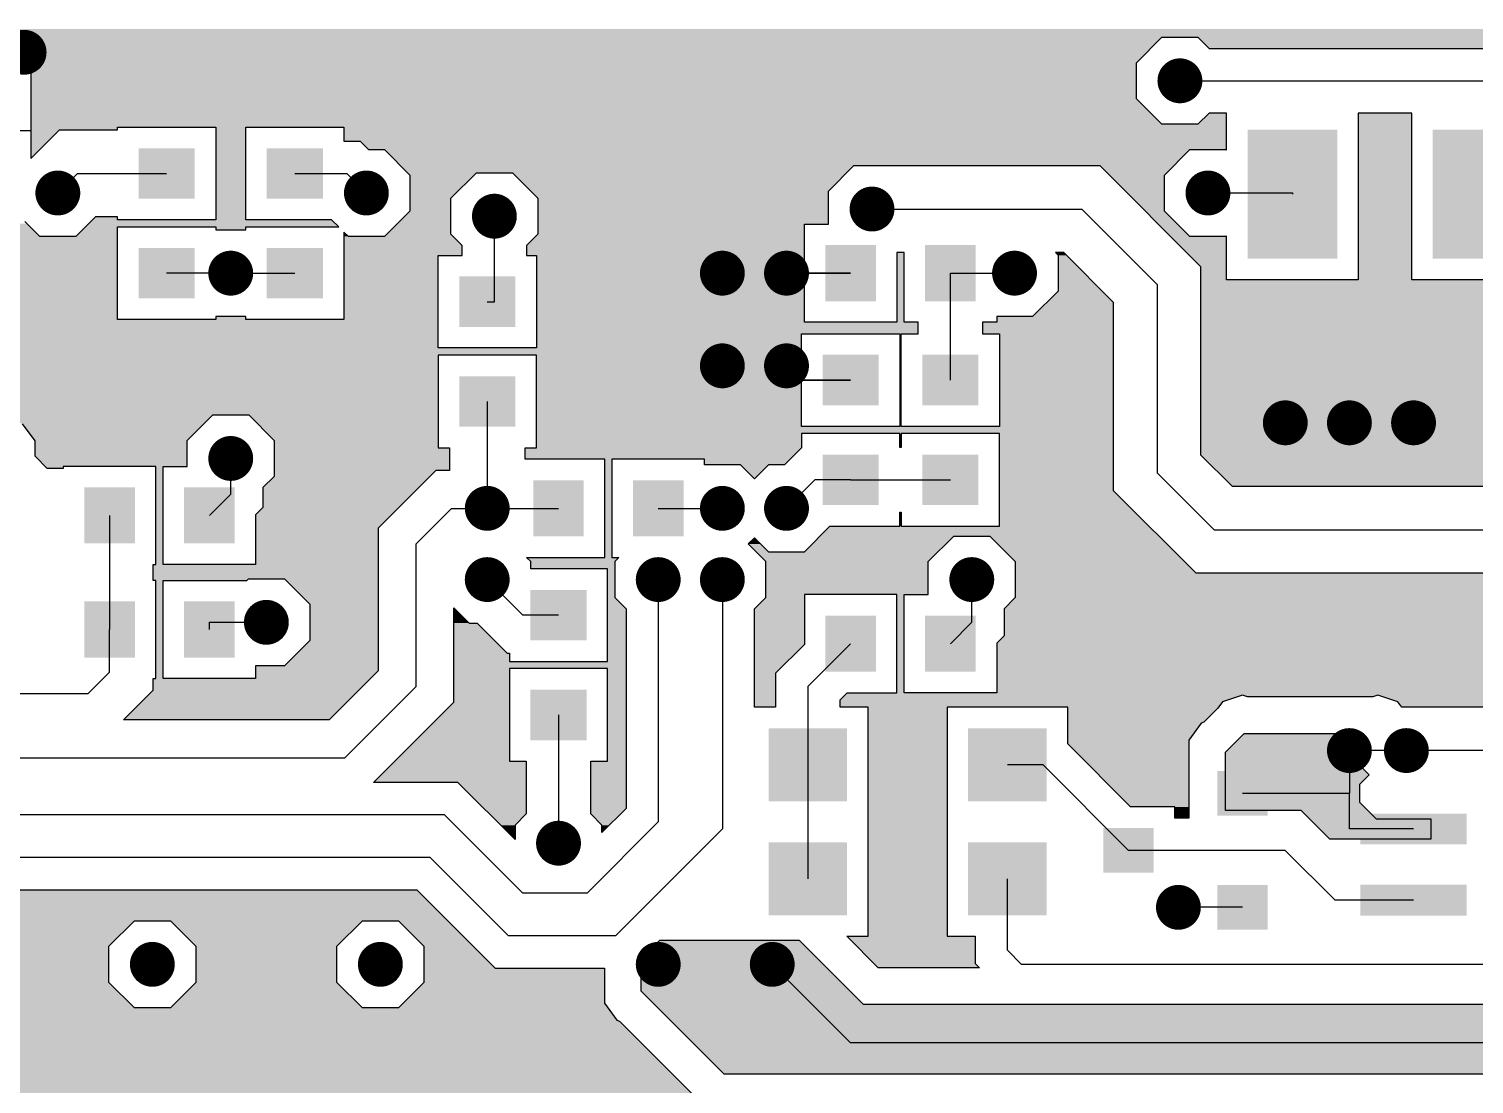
# Model space of a CAD drawing. Extents: x 295 to 953, y 10 to 290.
# Drawn here: x 740.16 to 782.67, y 212.66 to 243.69 of the extents above; entities that cross this region are included whole.
import ezdxf

# ---------------------------------------------------------------- set-up
doc = ezdxf.new("R2010")
doc.units = 0
doc.header["$LTSCALE"] = 5
doc.header["$MEASUREMENT"] = 0
doc.layers.get('0').update_dxf_attribs({"linetype": 'CONTINUOUS', "lineweight": 25})
doc.layers.add('L4-BOTTOM_GBR', color=6, linetype='CONTINUOUS')

msp = doc.modelspace()

# ---------------------------------------------------------------- linework, layer by layer
at = {"color": 7, "const_width": 0.66}
for points in [[(740.353, 243.001, -1), (739.693, 243.001, -1)], [(774.345, 242.162, -1), (773.685, 242.162, -1)], [(741.345, 238.863, -1), (740.685, 238.863, -1)], [(750.42, 238.863, -1), (749.76, 238.863, -1)], [(775.17, 238.863, -1), (774.51, 238.863, -1)], [(765.29, 238.391, -1), (764.63, 238.391, -1)], [(754.184, 238.181, -1), (753.524, 238.181, -1)], [(746.43, 236.505, -1), (745.77, 236.505, -1)], [(760.889, 236.505, -1), (760.229, 236.505, -1)], [(762.775, 236.505, -1), (762.115, 236.505, -1)], [(769.481, 236.505, -1), (768.821, 236.505, -1)], [(760.889, 233.78, -1), (760.229, 233.78, -1)], [(762.775, 233.78, -1), (762.115, 233.78, -1)], [(777.444, 232.104, -1), (776.784, 232.104, -1)], [(779.33, 232.104, -1), (778.67, 232.104, -1)], [(781.216, 232.104, -1), (780.556, 232.104, -1)], [(746.43, 231.056, -1), (745.77, 231.056, -1)], [(753.974, 229.589, -1), (753.314, 229.589, -1)], [(760.889, 229.589, -1), (760.229, 229.589, -1)], [(762.775, 229.589, -1), (762.115, 229.589, -1)], [(753.974, 227.494, -1), (753.314, 227.494, -1)], [(759.003, 227.494, -1), (758.343, 227.494, -1)], [(760.889, 227.494, -1), (760.229, 227.494, -1)], [(768.224, 227.494, -1), (767.564, 227.494, -1)], [(747.478, 226.237, -1), (746.818, 226.237, -1)], [(779.33, 222.465, -1), (778.67, 222.465, -1)], [(781.006, 222.465, -1), (780.346, 222.465, -1)], [(756.07, 219.741, -1), (755.41, 219.741, -1)], [(774.301, 217.855, -1), (773.641, 217.855, -1)], [(744.125, 216.178, -1), (743.465, 216.178, -1)], [(750.831, 216.178, -1), (750.171, 216.178, -1)], [(759.003, 216.178, -1), (758.343, 216.178, -1)], [(762.356, 216.178, -1), (761.696, 216.178, -1)]]:
    msp.add_lwpolyline(points, format="xyb", close=True, dxfattribs=at)
at = {"color": 7}
for points in [[(776.003, 240.727), (776.003, 236.932), (778.643, 240.727), (778.643, 236.932)], [(781.452, 240.727), (781.452, 236.932), (784.092, 240.727), (784.092, 236.932)], [(743.389, 240.181), (743.389, 238.696), (745.039, 240.181), (745.039, 238.696)], [(747.161, 240.181), (747.161, 238.696), (748.811, 240.181), (748.811, 238.696)], [(743.389, 237.247), (743.389, 235.762), (745.039, 237.247), (745.039, 235.762)], [(747.161, 237.247), (747.161, 235.762), (748.811, 237.247), (748.811, 235.762)], [(763.589, 237.33), (763.589, 235.68), (765.074, 237.33), (765.074, 235.68)], [(766.522, 237.33), (766.522, 235.68), (768.007, 237.33), (768.007, 235.68)], [(752.819, 236.409), (752.819, 234.924), (754.469, 236.409), (754.469, 234.924)], [(763.506, 234.104), (763.506, 232.619), (765.156, 234.104), (765.156, 232.619)], [(766.44, 234.104), (766.44, 232.619), (768.09, 234.104), (768.09, 232.619)], [(752.819, 233.475), (752.819, 231.99), (754.469, 233.475), (754.469, 231.99)], [(763.506, 231.17), (763.506, 229.685), (765.156, 231.17), (765.156, 229.685)], [(766.44, 231.17), (766.44, 229.685), (768.09, 231.17), (768.09, 229.685)], [(754.997, 230.415), (754.997, 228.764), (756.482, 230.415), (756.482, 228.764)], [(757.931, 230.415), (757.931, 228.764), (759.416, 230.415), (759.416, 228.764)], [(741.796, 230.205), (741.796, 228.555), (743.281, 230.205), (743.281, 228.555)], [(744.729, 230.205), (744.729, 228.555), (746.214, 230.205), (746.214, 228.555)], [(754.915, 227.189), (754.915, 225.704), (756.565, 227.189), (756.565, 225.704)], [(741.796, 226.852), (741.796, 225.202), (743.281, 226.852), (743.281, 225.202)], [(744.729, 226.852), (744.729, 225.202), (746.214, 226.852), (746.214, 225.202)], [(763.589, 226.433), (763.589, 224.783), (765.074, 226.433), (765.074, 224.783)], [(766.522, 226.433), (766.522, 224.783), (768.007, 226.433), (768.007, 224.783)], [(754.915, 224.255), (754.915, 222.77), (756.565, 224.255), (756.565, 222.77)], [(761.919, 223.118), (761.919, 220.973), (764.229, 223.118), (764.229, 220.973)], [(767.786, 223.118), (767.786, 220.973), (770.096, 223.118), (770.096, 220.973)], [(775.114, 221.867), (775.114, 220.548), (776.599, 221.867), (776.599, 220.548)], [(779.318, 220.613), (779.318, 219.706), (782.453, 220.613), (782.453, 219.706)], [(771.761, 220.191), (771.761, 218.871), (773.246, 220.191), (773.246, 218.871)], [(761.919, 219.765), (761.919, 217.62), (764.229, 219.765), (764.229, 217.62)], [(767.786, 219.765), (767.786, 217.62), (770.096, 219.765), (770.096, 217.62)], [(775.114, 218.515), (775.114, 217.195), (776.599, 218.515), (776.599, 217.195)], [(779.318, 218.518), (779.318, 217.611), (782.453, 218.518), (782.453, 217.611)]]:
    msp.add_solid(points, dxfattribs=at)
at = {"layer": 'L4-BOTTOM_GBR', "color": 7}
for p, q in [((733.539, 243.383), (740.221, 243.383)), ((740.221, 243.383), (740.221, 239.877)), ((772.736, 242.692), (773.485, 243.441)), ((773.485, 243.441), (774.545, 243.441)), ((774.545, 243.441), (774.875, 243.111)), ((772.736, 241.633), (772.736, 242.692)), ((774.875, 243.111), (799.09, 243.111)), ((774.015, 242.162), (798.697, 242.162)), ((773.485, 240.884), (772.736, 241.633)), ((774.875, 241.214), (774.545, 240.884)), ((775.385, 241.214), (774.875, 241.214)), ((775.385, 240.126), (775.385, 241.214)), ((779.262, 241.214), (779.262, 236.313)), ((780.833, 241.214), (779.262, 241.214)), ((780.833, 236.313), (780.833, 241.214)), ((736.88, 240.702), (740.221, 240.702)), ((740.221, 239.877), (741.061, 240.717)), ((741.061, 240.717), (742.771, 240.717)), ((742.771, 240.8), (745.658, 240.8)), ((742.771, 240.717), (742.771, 240.8)), ((745.658, 240.8), (745.658, 238.077)), ((746.543, 240.8), (749.43, 240.8)), ((746.543, 238.077), (746.543, 240.8)), ((749.43, 240.8), (749.43, 240.387)), ((774.545, 240.884), (773.485, 240.884)), ((749.43, 240.387), (749.907, 240.387)), ((749.907, 240.387), (750.153, 240.141)), ((750.153, 240.141), (750.62, 240.141)), ((750.62, 240.141), (751.369, 239.392)), ((773.561, 239.392), (774.31, 240.141)), ((774.31, 240.141), (775.37, 240.141)), ((775.37, 240.141), (775.385, 240.126)), ((741.015, 238.863), (741.591, 239.438)), ((741.591, 239.438), (744.214, 239.438)), ((747.986, 239.438), (749.514, 239.438)), ((750.09, 238.863), (749.514, 239.438)), ((751.369, 239.392), (751.369, 238.333)), ((752.575, 238.711), (753.324, 239.46)), ((753.324, 239.46), (754.383, 239.46)), ((754.383, 239.46), (755.132, 238.711)), ((763.681, 238.92), (764.43, 239.669)), ((764.43, 239.669), (771.657, 239.669)), ((771.657, 239.669), (774.621, 236.706)), ((773.561, 238.333), (773.561, 239.392)), ((763.681, 237.948), (763.681, 238.92)), ((752.575, 237.651), (752.575, 238.711)), ((755.132, 238.711), (755.132, 237.651)), ((774.84, 238.863), (777.323, 238.863)), ((777.323, 238.863), (777.323, 238.829)), ((740.485, 237.584), (740.048, 238.021)), ((742.121, 238.16), (741.545, 237.584)), ((742.771, 238.16), (742.121, 238.16)), ((742.771, 238.077), (742.771, 238.16)), ((745.658, 238.077), (742.771, 238.077)), ((749.067, 238.077), (746.543, 238.077)), ((749.278, 237.866), (749.067, 238.077)), ((751.369, 238.333), (750.62, 237.584)), ((753.854, 235.666), (753.854, 238.181)), ((764.96, 238.391), (771.128, 238.391)), ((773.342, 236.176), (771.128, 238.391)), ((774.31, 237.584), (773.561, 238.333)), ((742.771, 237.866), (745.658, 237.866)), ((742.771, 235.143), (742.771, 237.866)), ((745.658, 237.866), (745.658, 237.783)), ((745.658, 237.783), (746.543, 237.783)), ((746.543, 237.866), (749.278, 237.866)), ((746.543, 237.783), (746.543, 237.866)), ((749.43, 237.714), (749.43, 235.143)), ((749.56, 237.584), (749.43, 237.714)), ((752.905, 237.321), (752.575, 237.651)), ((755.132, 237.651), (754.802, 237.321)), ((762.97, 237.948), (763.681, 237.948)), ((762.97, 235.061), (762.97, 237.948)), ((775.385, 237.599), (775.37, 237.584)), ((775.385, 236.313), (775.385, 237.599)), ((741.545, 237.584), (740.485, 237.584)), ((750.62, 237.584), (749.56, 237.584)), ((752.905, 237.028), (752.905, 237.321)), ((754.802, 237.321), (754.802, 237.028)), ((775.37, 237.584), (774.31, 237.584)), ((752.2, 237.028), (752.905, 237.028)), ((752.2, 234.305), (752.2, 237.028)), ((754.802, 237.028), (755.088, 237.028)), ((755.088, 237.028), (755.088, 234.305)), ((765.692, 237.112), (765.692, 235.061)), ((765.904, 237.112), (765.692, 237.112)), ((765.904, 235.061), (765.904, 237.112)), ((770.352, 237.112), (770.43, 237.034)), ((770.598, 237.112), (770.352, 237.112)), ((770.43, 237.034), (770.43, 235.975)), ((772.063, 235.647), (770.598, 237.112)), ((746.1, 236.505), (744.214, 236.505)), ((746.1, 236.505), (747.986, 236.505)), ((762.445, 236.505), (764.331, 236.505)), ((764.331, 236.505), (762.97, 236.505)), ((767.265, 236.505), (769.151, 236.505)), ((767.265, 233.361), (767.265, 236.505)), ((774.621, 236.706), (774.621, 231.167)), ((779.262, 236.313), (775.385, 236.313)), ((784.71, 236.313), (780.833, 236.313)), ((770.43, 235.975), (769.68, 235.226)), ((773.342, 236.176), (773.342, 230.637)), ((753.644, 235.666), (753.854, 235.666)), ((772.063, 230.108), (772.063, 235.647)), ((745.658, 235.143), (742.771, 235.143)), ((745.658, 235.226), (745.658, 235.143)), ((746.543, 235.226), (745.658, 235.226)), ((746.543, 235.143), (746.543, 235.226)), ((749.43, 235.143), (746.543, 235.143)), ((765.692, 235.061), (762.97, 235.061)), ((766.316, 235.061), (765.904, 235.061)), ((766.316, 234.723), (766.316, 235.061)), ((768.214, 235.061), (768.214, 234.723)), ((768.626, 235.061), (768.214, 235.061)), ((768.626, 235.226), (768.626, 235.061)), ((769.68, 235.226), (768.626, 235.226)), ((762.887, 234.723), (765.775, 234.723)), ((762.887, 232), (762.887, 234.723)), ((765.775, 234.723), (765.775, 232)), ((765.821, 234.723), (766.316, 234.723)), ((765.821, 232), (765.821, 234.723)), ((768.214, 234.723), (768.709, 234.723)), ((768.709, 234.723), (768.709, 232)), ((755.088, 234.305), (752.2, 234.305)), ((752.2, 234.094), (752.2, 231.371)), ((755.088, 234.094), (752.2, 234.094)), ((755.088, 231.371), (755.088, 234.094)), ((762.445, 233.78), (762.864, 233.361)), ((762.864, 233.361), (764.331, 233.361)), ((764.331, 233.361), (762.887, 233.361)), ((753.644, 232.733), (753.644, 229.589)), ((740.344, 231.574), (739.981, 232.073)), ((744.822, 231.586), (745.571, 232.335)), ((745.571, 232.335), (746.63, 232.335)), ((746.63, 232.335), (747.379, 231.586)), ((765.775, 232), (762.887, 232)), ((762.887, 231.789), (762.887, 231.373)), ((765.775, 231.789), (762.887, 231.789)), ((765.775, 231.376), (765.775, 231.789)), ((768.709, 232), (765.821, 232)), ((765.821, 231.789), (765.821, 231.376)), ((768.709, 231.789), (765.821, 231.789)), ((768.709, 229.066), (768.709, 231.789)), ((740.344, 231.121), (740.344, 231.574)), ((744.822, 230.824), (744.822, 231.586)), ((747.379, 231.586), (747.379, 230.527)), ((752.2, 231.371), (752.53, 231.371)), ((752.53, 231.371), (752.53, 230.703)), ((754.758, 231.371), (755.088, 231.371)), ((754.758, 231.033), (754.758, 231.371)), ((762.887, 231.373), (762.383, 230.868)), ((765.821, 231.376), (765.775, 231.376)), ((740.703, 230.761), (740.344, 231.121)), ((741.177, 230.824), (741.177, 230.761)), ((743.899, 230.824), (741.177, 230.824)), ((743.899, 227.936), (743.899, 230.824)), ((744.11, 230.824), (744.822, 230.824)), ((744.11, 227.936), (744.11, 230.824)), ((746.1, 230.009), (746.1, 231.056)), ((757.101, 231.033), (754.758, 231.033)), ((757.101, 228.146), (757.101, 231.033)), ((757.312, 231.033), (757.312, 228.146)), ((760.035, 231.033), (757.312, 231.033)), ((760.035, 230.868), (760.035, 231.033)), ((761.089, 230.868), (760.035, 230.868)), ((761.501, 230.456), (761.089, 230.868)), ((761.916, 230.868), (761.501, 230.456)), ((762.383, 230.868), (761.916, 230.868)), ((774.621, 231.167), (775.548, 230.24)), ((741.177, 230.761), (740.703, 230.761)), ((747.379, 230.527), (747.049, 230.197)), ((752.134, 230.703), (750.435, 229.004)), ((752.53, 230.703), (752.134, 230.703)), ((762.445, 229.589), (763.283, 230.428)), ((764.331, 230.428), (763.283, 230.428)), ((764.331, 230.428), (767.265, 230.428)), ((775.018, 228.961), (773.342, 230.637)), ((745.472, 229.38), (746.1, 230.009)), ((747.049, 230.197), (747.049, 229.616)), ((774.489, 227.682), (772.063, 230.108)), ((775.548, 230.24), (800.694, 230.24)), ((747.049, 229.616), (746.833, 229.4)), ((752.596, 229.589), (751.549, 228.542)), ((752.596, 229.589), (753.644, 229.589)), ((753.644, 229.589), (755.74, 229.589)), ((758.673, 229.589), (760.559, 229.589)), ((742.538, 229.38), (742.538, 226.027)), ((746.833, 229.4), (746.833, 227.936)), ((765.775, 229.479), (765.821, 229.479)), ((765.775, 229.066), (765.775, 229.479)), ((765.821, 229.479), (765.821, 229.066)), ((750.435, 229.004), (750.435, 224.813)), ((761.32, 228.542), (761.501, 228.723)), ((761.501, 228.723), (761.916, 228.311)), ((762.975, 228.311), (763.724, 229.06)), ((763.724, 229.066), (765.775, 229.066)), ((763.724, 229.06), (763.724, 229.066)), ((765.821, 229.066), (768.709, 229.066)), ((766.615, 228.024), (767.364, 228.773)), ((767.364, 228.773), (768.423, 228.773)), ((768.423, 228.773), (769.172, 228.024)), ((775.018, 228.961), (800.164, 228.961)), ((751.549, 224.351), (751.549, 228.542)), ((761.838, 228.024), (761.32, 228.542)), ((761.916, 228.311), (762.975, 228.311)), ((743.817, 227.936), (743.899, 227.936)), ((743.817, 227.471), (743.817, 227.936)), ((746.833, 227.936), (744.11, 227.936)), ((754.801, 228.146), (757.101, 228.146)), ((754.923, 228.024), (754.801, 228.146)), ((754.923, 227.808), (754.923, 228.024)), ((757.312, 228.146), (757.517, 228.146)), ((757.517, 228.146), (757.395, 228.024)), ((757.395, 228.024), (757.395, 226.964)), ((761.838, 226.964), (761.838, 228.024)), ((766.615, 227.052), (766.615, 228.024)), ((769.172, 228.024), (769.172, 226.964)), ((743.899, 227.471), (743.817, 227.471)), ((743.899, 224.583), (743.899, 227.471)), ((744.11, 227.471), (746.574, 227.471)), ((744.11, 224.583), (744.11, 227.471)), ((746.574, 227.471), (746.618, 227.515)), ((746.618, 227.515), (747.678, 227.515)), ((747.678, 227.515), (748.427, 226.766)), ((753.644, 227.494), (754.692, 226.446)), ((757.183, 227.808), (754.923, 227.808)), ((757.183, 225.085), (757.183, 227.808)), ((758.673, 227.494), (758.673, 220.369)), ((760.559, 227.494), (760.559, 220.16)), ((767.894, 226.237), (767.894, 227.494)), ((800.694, 227.682), (774.489, 227.682)), ((757.395, 226.964), (757.725, 226.634)), ((761.508, 226.634), (761.838, 226.964)), ((762.97, 227.052), (762.97, 225.588)), ((765.692, 227.052), (762.97, 227.052)), ((765.692, 224.164), (765.692, 227.052)), ((765.904, 227.052), (766.615, 227.052)), ((765.904, 224.164), (765.904, 227.052)), ((769.172, 226.964), (768.842, 226.634)), ((748.427, 226.766), (748.427, 225.707)), ((752.662, 226.667), (753.114, 226.215)), ((752.662, 223.889), (752.662, 226.667)), ((757.725, 226.634), (757.725, 220.762)), ((761.508, 223.737), (761.508, 226.634)), ((768.842, 226.634), (768.842, 225.844)), ((745.472, 226.237), (747.148, 226.237)), ((745.472, 226.027), (745.472, 226.237)), ((753.114, 226.215), (753.347, 226.215)), ((753.347, 226.215), (754.23, 225.333)), ((755.74, 226.446), (754.692, 226.446)), ((767.265, 225.608), (767.894, 226.237)), ((742.538, 224.77), (742.538, 226.027)), ((748.427, 225.707), (747.678, 224.958)), ((768.842, 225.844), (768.626, 225.628)), ((754.23, 225.333), (754.296, 225.333)), ((754.296, 225.333), (754.296, 225.085)), ((762.97, 225.588), (762.125, 224.743)), ((764.331, 225.608), (763.074, 224.351)), ((768.626, 225.628), (768.626, 224.164)), ((746.833, 224.958), (746.833, 224.583)), ((747.678, 224.958), (746.833, 224.958)), ((754.296, 225.085), (757.183, 225.085)), ((754.296, 224.874), (754.296, 222.151)), ((757.183, 224.874), (754.296, 224.874)), ((757.183, 222.151), (757.183, 224.874)), ((742.538, 224.77), (741.909, 224.141)), ((743.817, 224.583), (743.899, 224.583)), ((743.817, 224.24), (743.817, 224.583)), ((746.833, 224.583), (744.11, 224.583)), ((750.435, 224.813), (748.991, 223.369)), ((762.125, 224.743), (762.125, 223.737)), ((732.843, 224.141), (741.909, 224.141)), ((742.946, 223.369), (743.817, 224.24)), ((751.549, 224.351), (749.453, 222.255)), ((763.074, 224.351), (763.074, 222.046)), ((764.023, 223.958), (764.229, 224.164)), ((764.229, 224.164), (765.692, 224.164)), ((768.626, 224.164), (765.904, 224.164)), ((775.856, 224.092), (775.271, 223.9)), ((776.007, 224.042), (775.856, 224.092)), ((779.688, 224.042), (776.007, 224.042)), ((779.838, 224.092), (779.688, 224.042)), ((780.424, 223.9), (779.838, 224.092)), ((750.301, 221.528), (752.662, 223.889)), ((762.125, 223.737), (761.508, 223.737)), ((764.023, 223.737), (764.023, 223.958)), ((764.848, 223.737), (764.023, 223.737)), ((764.848, 217.002), (764.848, 223.737)), ((767.168, 223.737), (767.168, 217.002)), ((770.715, 223.737), (767.168, 223.737)), ((770.715, 222.661), (770.715, 223.737)), ((775.132, 223.712), (774.718, 223.296)), ((775.271, 223.9), (775.132, 223.712)), ((780.538, 223.744), (780.424, 223.9)), ((788.121, 223.744), (780.538, 223.744)), ((748.991, 223.369), (742.946, 223.369)), ((755.74, 223.513), (755.74, 219.741)), ((774.642, 223.272), (774.279, 222.773)), ((774.718, 223.296), (774.642, 223.272)), ((774.279, 222.773), (774.279, 220.48)), ((775.352, 222.414), (775.908, 222.97)), ((775.908, 222.97), (779.397, 222.97)), ((779.397, 222.97), (779.397, 221.935)), ((772.566, 220.81), (770.715, 222.661)), ((775.352, 220.703), (775.352, 222.414)), ((787.591, 222.465), (779, 222.465)), ((779, 222.465), (779, 221.208)), ((725.774, 222.255), (749.453, 222.255)), ((754.296, 222.151), (754.791, 222.151)), ((754.791, 222.151), (754.791, 220.6)), ((756.688, 222.151), (757.183, 222.151)), ((756.688, 220.6), (756.688, 222.151)), ((763.074, 222.046), (763.074, 218.693)), ((769.989, 222.046), (768.941, 222.046)), ((772.504, 219.531), (769.989, 222.046)), ((779.397, 221.935), (779.579, 221.754)), ((752.78, 221.528), (750.301, 221.528)), ((754.461, 219.846), (752.78, 221.528)), ((779.579, 221.754), (779.295, 221.468)), ((779.295, 221.468), (779.295, 220.947)), ((775.856, 221.208), (779, 221.208)), ((779, 220.16), (779, 221.208)), ((754.791, 220.6), (754.461, 220.27)), ((757.018, 220.27), (756.688, 220.6)), ((757.725, 220.762), (757.018, 220.056)), ((773.865, 220.81), (772.566, 220.81)), ((773.865, 220.48), (773.865, 220.81)), ((777.584, 220.703), (775.352, 220.703)), ((778.422, 219.864), (777.584, 220.703)), ((779.295, 220.947), (779.787, 220.455)), ((752.387, 220.579), (725.355, 220.579)), ((752.387, 220.579), (754.692, 218.274)), ((754.461, 220.27), (754.461, 219.846)), ((756.578, 218.274), (758.673, 220.369)), ((757.018, 220.056), (757.018, 220.27)), ((774.279, 220.48), (773.865, 220.48)), ((779.787, 220.455), (781.391, 220.455)), ((781.391, 220.455), (781.391, 219.864)), ((757.416, 217.017), (760.559, 220.16)), ((781.391, 219.864), (778.422, 219.864)), ((780.886, 220.16), (779, 220.16)), ((751.968, 219.322), (724.517, 219.322)), ((751.968, 219.322), (754.273, 217.017)), ((777.114, 219.531), (772.504, 219.531)), ((777.114, 219.531), (778.581, 218.064)), ((768.941, 216.597), (768.941, 218.693)), ((724.124, 218.373), (751.575, 218.373)), ((751.575, 218.373), (753.88, 216.068)), ((756.578, 218.274), (754.692, 218.274)), ((780.886, 218.064), (778.581, 218.064)), ((775.856, 217.855), (773.971, 217.855)), ((742.517, 216.708), (743.266, 217.457)), ((743.266, 217.457), (744.325, 217.457)), ((744.325, 217.457), (745.074, 216.708)), ((749.222, 216.708), (749.971, 217.457)), ((749.971, 217.457), (751.031, 217.457)), ((751.031, 217.457), (751.78, 216.708)), ((757.416, 217.017), (754.273, 217.017)), ((758.168, 216.337), (758.724, 216.893)), ((758.724, 216.893), (762.813, 216.893)), ((762.813, 216.893), (764.699, 215.007)), ((764.221, 217.002), (764.848, 217.002)), ((765.143, 216.079), (764.221, 217.002)), ((767.168, 217.002), (767.993, 217.002)), ((767.993, 217.002), (767.993, 216.205)), ((742.517, 215.649), (742.517, 216.708)), ((745.074, 216.708), (745.074, 215.649)), ((749.222, 215.649), (749.222, 216.708)), ((751.78, 216.708), (751.78, 215.649)), ((768.941, 216.597), (769.36, 216.178)), ((753.88, 216.068), (757.096, 216.068)), ((757.096, 216.068), (757.096, 215.032)), ((758.168, 215.391), (758.168, 216.337)), ((762.026, 216.178), (764.331, 213.873)), ((768.118, 216.079), (765.143, 216.079)), ((767.993, 216.205), (768.118, 216.079)), ((785.705, 216.178), (769.36, 216.178)), ((743.266, 214.9), (742.517, 215.649)), ((745.074, 215.649), (744.325, 214.9)), ((749.971, 214.9), (749.222, 215.649)), ((751.78, 215.649), (751.031, 214.9)), ((760.61, 212.949), (758.168, 215.391)), ((744.325, 214.9), (743.266, 214.9)), ((751.031, 214.9), (749.971, 214.9)), ((757.096, 215.032), (757.459, 214.533)), ((764.699, 215.007), (785.068, 215.007)), ((757.459, 214.533), (757.535, 214.508)), ((757.535, 214.508), (759.835, 212.207)), ((788.639, 213.873), (764.331, 213.873)), ((789.845, 212.949), (760.61, 212.949))]:
    msp.add_line(p, q, dxfattribs=at)
for points in [[(853.916, 243.441), (853.916, 243.689), (520.131, 243.441), (520.379, 243.689)], [(773.428, 243.383), (773.485, 243.441), (520.073, 243.383), (520.131, 243.441)], [(773.428, 243.383), (773.428, 243.383), (740.221, 243.383), (733.539, 243.383)], [(772.736, 242.692), (773.428, 243.383), (740.221, 242.692), (740.221, 243.383)], [(853.916, 243.441), (853.916, 243.441), (774.545, 243.441), (773.485, 243.441)], [(853.916, 243.111), (853.916, 243.441), (774.875, 243.111), (774.545, 243.441)], [(772.736, 241.633), (772.736, 242.692), (740.221, 241.633), (740.221, 242.692)], [(853.916, 243.111), (853.916, 243.111), (799.09, 243.111), (774.875, 243.111)], [(773.485, 240.884), (772.736, 241.633), (740.221, 240.884), (740.221, 241.633)], [(775.385, 240.884), (775.385, 241.214), (774.545, 240.884), (774.875, 241.214)], [(775.385, 241.214), (775.385, 241.214), (774.875, 241.214), (775.385, 241.214)], [(780.833, 236.313), (780.833, 241.214), (779.262, 236.313), (779.262, 241.214)], [(780.833, 241.214), (780.833, 241.214), (779.262, 241.214), (780.833, 241.214)], [(775.385, 240.8), (775.385, 240.884), (740.221, 240.8), (740.221, 240.884)], [(742.771, 240.717), (742.771, 240.8), (740.221, 240.717), (740.221, 240.8)], [(740.221, 239.877), (741.061, 240.717), (740.221, 239.877), (740.221, 240.717)], [(746.543, 240.8), (746.543, 240.8), (745.658, 240.8), (742.771, 240.8)], [(746.543, 238.077), (746.543, 240.8), (745.658, 238.077), (745.658, 240.8)], [(775.385, 240.8), (775.385, 240.8), (749.43, 240.8), (746.543, 240.8)], [(775.385, 240.387), (775.385, 240.8), (749.43, 240.387), (749.43, 240.8)], [(775.385, 240.387), (775.385, 240.387), (749.907, 240.387), (749.43, 240.387)], [(775.385, 240.141), (775.385, 240.387), (750.153, 240.141), (749.907, 240.387)], [(774.31, 240.141), (774.31, 240.141), (750.62, 240.141), (750.153, 240.141)], [(773.838, 239.669), (774.31, 240.141), (751.092, 239.669), (750.62, 240.141)], [(775.385, 240.141), (775.385, 240.141), (775.37, 240.141), (774.31, 240.141)], [(775.385, 240.126), (775.385, 240.141), (775.385, 240.126), (775.37, 240.141)], [(764.221, 239.46), (764.43, 239.669), (751.301, 239.46), (751.092, 239.669)], [(753.256, 239.392), (753.324, 239.46), (751.369, 239.392), (751.301, 239.46)], [(752.575, 238.711), (753.256, 239.392), (751.369, 238.711), (751.369, 239.392)], [(764.221, 239.46), (764.221, 239.46), (754.383, 239.46), (753.324, 239.46)], [(763.681, 238.92), (764.221, 239.46), (754.923, 238.92), (754.383, 239.46)], [(773.838, 239.669), (773.838, 239.669), (771.657, 239.669), (764.43, 239.669)], [(773.561, 239.392), (773.838, 239.669), (771.934, 239.392), (771.657, 239.669)], [(773.561, 238.333), (773.561, 239.392), (772.994, 238.333), (771.934, 239.392)], [(763.681, 238.711), (763.681, 238.92), (755.132, 238.711), (754.923, 238.92)], [(752.575, 238.333), (752.575, 238.711), (751.369, 238.333), (751.369, 238.711)], [(763.681, 237.948), (763.681, 238.711), (755.132, 237.948), (755.132, 238.711)], [(749.278, 237.866), (749.067, 238.077), (741.827, 237.866), (742.038, 238.077)], [(742.771, 238.077), (742.771, 238.16), (742.038, 238.077), (742.121, 238.16)], [(742.771, 238.16), (742.771, 238.16), (742.121, 238.16), (742.771, 238.16)], [(752.575, 237.651), (752.575, 238.333), (750.687, 237.651), (751.369, 238.333)], [(774.31, 237.584), (773.561, 238.333), (773.743, 237.584), (772.994, 238.333)], [(740.485, 237.584), (740.108, 237.962), (696.699, 237.584), (696.322, 237.962)], [(742.771, 237.584), (742.771, 237.866), (741.545, 237.584), (741.827, 237.866)], [(746.543, 237.866), (746.543, 237.866), (745.658, 237.866), (742.771, 237.866)], [(746.543, 237.783), (746.543, 237.866), (745.658, 237.783), (745.658, 237.866)], [(749.56, 237.584), (749.43, 237.714), (749.43, 237.584), (749.43, 237.714)], [(752.643, 237.584), (752.575, 237.651), (750.62, 237.584), (750.687, 237.651)], [(762.97, 237.321), (762.97, 237.651), (754.802, 237.321), (755.132, 237.651)], [(762.97, 237.651), (762.97, 237.948), (755.132, 237.651), (755.132, 237.948)], [(775.384, 237.584), (775.384, 237.599), (775.37, 237.584), (775.384, 237.599)], [(742.771, 235.826), (742.771, 237.584), (698.457, 235.826), (696.699, 237.584)], [(752.905, 237.321), (752.643, 237.584), (749.43, 237.321), (749.43, 237.584)], [(752.905, 237.028), (752.905, 237.321), (749.43, 237.028), (749.43, 237.321)], [(762.97, 237.028), (762.97, 237.321), (754.802, 237.028), (754.802, 237.321)], [(775.385, 236.706), (775.384, 237.584), (774.621, 236.706), (773.743, 237.584)], [(752.2, 235.143), (752.2, 237.028), (749.43, 235.143), (749.43, 237.028)], [(762.97, 237.028), (762.97, 237.028), (755.088, 237.028), (754.802, 237.028)], [(762.97, 235.061), (762.97, 237.028), (755.088, 235.061), (755.088, 237.028)], [(765.904, 235.061), (765.904, 237.112), (765.692, 235.061), (765.692, 237.112)], [(765.904, 237.112), (765.904, 237.112), (765.692, 237.112), (765.904, 237.112)], [(770.675, 237.034), (770.598, 237.112), (770.43, 237.034), (770.352, 237.112)], [(770.598, 237.112), (770.598, 237.112), (770.352, 237.112), (770.598, 237.112)], [(771.735, 235.975), (770.675, 237.034), (770.43, 235.975), (770.43, 237.034)], [(775.385, 236.313), (775.385, 236.706), (774.621, 236.313), (774.621, 236.706)], [(788.459, 235.388), (789.385, 236.313), (774.621, 235.388), (774.621, 236.313)], [(772.063, 235.647), (771.735, 235.975), (770.101, 235.647), (770.43, 235.975)], [(742.771, 235.635), (742.771, 235.826), (722.588, 235.635), (722.002, 235.826)], [(742.771, 235.447), (742.771, 235.635), (722.725, 235.447), (722.588, 235.635)], [(772.063, 235.226), (772.063, 235.647), (769.68, 235.226), (770.101, 235.647)], [(742.771, 235.143), (742.771, 235.447), (723.028, 235.143), (722.725, 235.447)], [(752.2, 235.031), (752.2, 235.143), (723.141, 235.031), (723.028, 235.143)], [(752.2, 235.143), (752.2, 235.143), (745.571, 235.143), (745.658, 235.143)], [(746.543, 235.143), (746.543, 235.226), (745.658, 235.143), (745.658, 235.226)], [(746.543, 235.226), (746.543, 235.226), (745.658, 235.226), (746.543, 235.226)], [(766.316, 234.723), (766.316, 235.061), (755.088, 234.723), (755.088, 235.061)], [(772.063, 234.723), (772.063, 235.061), (768.214, 234.723), (768.214, 235.061)], [(772.063, 235.061), (772.063, 235.061), (768.214, 235.061), (768.626, 235.061)], [(772.063, 235.061), (772.063, 235.226), (768.626, 235.061), (768.626, 235.226)], [(772.063, 235.226), (772.063, 235.226), (768.626, 235.226), (769.68, 235.226)], [(788.459, 233.85), (788.459, 235.388), (774.621, 233.85), (774.621, 235.388)], [(752.2, 235.006), (752.2, 235.031), (723.217, 235.006), (723.141, 235.031)], [(752.2, 234.508), (752.2, 235.006), (723.58, 234.508), (723.217, 235.006)], [(762.887, 234.305), (762.887, 234.723), (755.088, 234.305), (755.088, 234.723)], [(765.821, 234.723), (765.821, 234.723), (765.775, 234.723), (762.887, 234.723)], [(765.821, 232), (765.821, 234.723), (765.775, 232), (765.775, 234.723)], [(772.063, 234.723), (772.063, 234.723), (768.709, 234.723), (768.214, 234.723)], [(772.063, 232), (772.063, 234.723), (768.709, 232), (768.709, 234.723)], [(752.2, 234.305), (752.2, 234.508), (723.58, 234.305), (723.58, 234.508)], [(762.887, 234.094), (762.887, 234.305), (723.58, 234.094), (723.58, 234.305)], [(752.2, 233.802), (752.2, 234.094), (723.58, 233.802), (723.58, 234.094)], [(752.2, 233.802), (752.2, 233.802), (730.285, 233.802), (729.226, 233.802)], [(752.2, 233.053), (752.2, 233.802), (731.034, 233.053), (730.285, 233.802)], [(762.887, 234.094), (762.887, 234.094), (755.088, 234.094), (752.2, 234.094)], [(762.887, 232), (762.887, 234.094), (755.088, 232), (755.088, 234.094)], [(789.546, 232.762), (788.459, 233.85), (774.621, 232.762), (774.621, 233.85)], [(752.2, 232.335), (752.2, 233.053), (731.034, 232.335), (731.034, 233.053)], [(803.826, 231.167), (803.826, 232.762), (774.621, 231.167), (774.621, 232.762)], [(745.5, 232.264), (745.571, 232.335), (731.034, 232.264), (731.034, 232.335)], [(745.308, 232.073), (745.5, 232.264), (739.981, 232.073), (739.395, 232.264)], [(744.822, 231.586), (745.308, 232.073), (740.335, 231.586), (739.981, 232.073)], [(752.2, 232.335), (752.2, 232.335), (746.63, 232.335), (745.571, 232.335)], [(752.2, 231.586), (752.2, 232.335), (747.379, 231.586), (746.63, 232.335)], [(772.063, 231.789), (772.063, 232), (755.088, 231.789), (755.088, 232)], [(762.887, 231.373), (762.887, 231.789), (755.088, 231.373), (755.088, 231.789)], [(765.821, 231.789), (765.821, 231.789), (765.775, 231.789), (762.887, 231.789)], [(765.821, 231.376), (765.821, 231.789), (765.775, 231.376), (765.775, 231.789)], [(772.063, 231.789), (772.063, 231.789), (768.709, 231.789), (765.821, 231.789)], [(772.063, 230.108), (772.063, 231.789), (768.709, 230.108), (768.709, 231.789)], [(744.822, 231.574), (744.822, 231.586), (740.344, 231.574), (740.335, 231.586)], [(744.822, 231.121), (744.822, 231.574), (740.344, 231.121), (740.344, 231.574)], [(752.2, 231.372), (752.2, 231.586), (747.379, 231.372), (747.379, 231.586)], [(752.53, 231.371), (752.2, 231.372), (747.379, 231.371), (747.379, 231.372)], [(752.53, 230.703), (752.53, 231.371), (747.379, 230.703), (747.379, 231.371)], [(762.548, 231.033), (762.886, 231.371), (754.758, 231.033), (754.758, 231.371)], [(762.886, 231.371), (762.886, 231.371), (754.758, 231.371), (755.088, 231.371)], [(762.886, 231.371), (762.887, 231.373), (755.088, 231.371), (755.088, 231.373)], [(744.822, 230.824), (744.822, 231.121), (740.64, 230.824), (740.344, 231.121)], [(744.11, 230.824), (744.822, 230.824), (740.641, 230.824), (740.64, 230.824)], [(741.177, 230.761), (741.177, 230.824), (740.703, 230.761), (740.641, 230.824)], [(744.11, 230.824), (744.11, 230.824), (743.899, 230.824), (741.177, 230.824)], [(744.11, 227.936), (744.11, 230.824), (743.899, 227.936), (743.899, 230.824)], [(757.312, 231.033), (757.312, 231.033), (757.101, 231.033), (754.758, 231.033)], [(757.312, 228.146), (757.312, 231.033), (757.101, 228.146), (757.101, 231.033)], [(762.548, 231.033), (762.548, 231.033), (760.035, 231.033), (757.312, 231.033)], [(762.383, 230.868), (762.548, 231.033), (760.035, 230.868), (760.035, 231.033)], [(761.916, 230.868), (761.916, 230.868), (761.089, 230.868), (760.035, 230.868)], [(761.501, 230.456), (761.916, 230.868), (761.501, 230.456), (761.089, 230.868)], [(803.826, 230.24), (803.826, 231.167), (775.548, 230.24), (774.621, 231.167)], [(751.628, 230.197), (751.958, 230.527), (747.049, 230.197), (747.379, 230.527)], [(751.958, 230.527), (752.134, 230.703), (747.379, 230.527), (747.379, 230.703)], [(751.047, 229.616), (751.628, 230.197), (747.049, 229.616), (747.049, 230.197)], [(773.104, 229.066), (772.063, 230.108), (768.709, 229.066), (768.709, 230.108)], [(803.826, 230.24), (803.826, 230.24), (800.694, 230.24), (775.548, 230.24)], [(750.831, 229.4), (751.047, 229.616), (746.833, 229.4), (747.049, 229.616)], [(750.435, 229.004), (750.831, 229.4), (746.833, 229.004), (746.833, 229.4)], [(765.821, 229.066), (765.821, 229.479), (765.775, 229.066), (765.775, 229.479)], [(765.821, 229.479), (765.821, 229.479), (765.775, 229.479), (765.821, 229.479)], [(750.435, 227.936), (750.435, 229.004), (746.833, 227.936), (746.833, 229.004)], [(761.684, 228.542), (761.501, 228.723), (761.32, 228.542), (761.501, 228.723)], [(766.902, 228.311), (767.364, 228.773), (762.975, 228.311), (763.437, 228.773)], [(773.398, 228.773), (773.111, 229.06), (763.437, 228.773), (763.724, 229.06)], [(773.111, 229.06), (773.104, 229.066), (763.724, 229.06), (763.724, 229.066)], [(773.104, 229.066), (773.104, 229.066), (763.724, 229.066), (763.91, 229.066)], [(767.364, 229.066), (766.629, 229.066), (763.91, 229.066), (765.775, 229.066)], [(773.104, 229.066), (773.104, 229.066), (767.364, 229.066), (768.709, 229.066)], [(773.398, 228.773), (773.398, 228.773), (768.423, 228.773), (767.364, 228.773)], [(774.147, 228.024), (773.398, 228.773), (769.172, 228.024), (768.423, 228.773)], [(761.916, 228.311), (761.684, 228.542), (761.551, 228.311), (761.32, 228.542)], [(766.615, 228.024), (766.902, 228.311), (761.838, 228.024), (761.551, 228.311)], [(750.435, 227.515), (750.435, 227.936), (743.817, 227.515), (743.817, 227.936)], [(750.435, 227.936), (750.435, 227.936), (743.817, 227.936), (743.824, 227.936)], [(746.618, 227.936), (744.338, 227.936), (743.824, 227.936), (743.899, 227.936)], [(750.435, 227.936), (750.435, 227.936), (746.618, 227.936), (746.833, 227.936)], [(757.395, 228.024), (757.517, 228.146), (754.923, 228.024), (754.801, 228.146)], [(757.517, 228.146), (757.517, 228.146), (754.801, 228.146), (757.101, 228.146)], [(757.395, 227.808), (757.395, 228.024), (754.923, 227.808), (754.923, 228.024)], [(766.615, 227.052), (766.615, 228.024), (761.838, 227.052), (761.838, 228.024)], [(774.489, 227.682), (774.147, 228.024), (769.172, 227.682), (769.172, 228.024)], [(746.574, 227.471), (746.618, 227.515), (743.817, 227.471), (743.817, 227.515)], [(744.11, 227.471), (744.11, 227.471), (743.899, 227.471), (743.817, 227.471)], [(744.11, 224.583), (744.11, 227.471), (743.899, 224.583), (743.899, 227.471)], [(750.435, 227.515), (750.435, 227.515), (747.678, 227.515), (746.618, 227.515)], [(750.435, 226.766), (750.435, 227.515), (748.427, 226.766), (747.678, 227.515)], [(757.395, 227.807), (757.395, 227.808), (757.183, 227.807), (754.923, 227.808)], [(757.395, 226.964), (757.395, 227.807), (757.183, 226.964), (757.183, 227.807)], [(803.826, 226.964), (803.826, 227.682), (769.172, 226.964), (769.172, 227.682)], [(757.725, 226.634), (757.395, 226.964), (757.183, 226.634), (757.183, 226.964)], [(762.97, 226.634), (762.97, 226.964), (761.508, 226.634), (761.838, 226.964)], [(762.97, 226.964), (762.97, 227.052), (761.838, 226.964), (761.838, 227.052)], [(765.904, 227.052), (765.904, 227.052), (765.692, 227.052), (762.97, 227.052)], [(765.904, 224.164), (765.904, 227.052), (765.692, 224.164), (765.692, 227.052)], [(803.826, 226.634), (803.826, 226.964), (768.842, 226.634), (769.172, 226.964)], [(750.435, 225.707), (750.435, 226.766), (748.427, 225.707), (748.427, 226.766)], [(753.114, 226.215), (752.662, 226.667), (752.662, 226.215), (752.662, 226.667)], [(757.725, 225.085), (757.725, 226.634), (757.183, 225.085), (757.183, 226.634)], [(762.97, 225.588), (762.97, 226.634), (761.508, 225.588), (761.508, 226.634)], [(803.826, 226.629), (803.826, 226.634), (768.842, 226.629), (768.842, 226.634)], [(803.04, 225.844), (803.826, 226.629), (768.842, 225.844), (768.842, 226.629)], [(754.23, 225.333), (753.347, 226.215), (752.662, 225.333), (752.662, 226.215)], [(750.435, 224.958), (750.435, 225.707), (747.678, 224.958), (748.427, 225.707)], [(802.824, 225.628), (803.04, 225.844), (768.626, 225.628), (768.842, 225.844)], [(754.296, 225.085), (754.296, 225.333), (752.662, 225.085), (752.662, 225.333)], [(762.125, 224.743), (762.97, 225.588), (761.508, 224.743), (761.508, 225.588)], [(802.588, 225.392), (802.824, 225.628), (768.626, 225.392), (768.626, 225.628)], [(802.512, 225.367), (802.588, 225.392), (768.626, 225.367), (768.626, 225.392)], [(802.149, 224.869), (802.512, 225.367), (768.626, 224.869), (768.626, 225.367)], [(750.435, 224.813), (750.435, 224.958), (746.833, 224.813), (746.833, 224.958)], [(750.435, 224.958), (750.435, 224.958), (746.833, 224.958), (747.678, 224.958)], [(757.725, 224.874), (757.725, 225.085), (752.662, 224.874), (752.662, 225.085)], [(754.296, 223.889), (754.296, 224.874), (752.662, 223.889), (752.662, 224.874)], [(757.725, 224.874), (757.725, 224.874), (757.183, 224.874), (754.296, 224.874)], [(757.725, 222.151), (757.725, 224.874), (757.183, 222.151), (757.183, 224.874)], [(802.149, 224.164), (802.149, 224.869), (768.626, 224.164), (768.626, 224.869)], [(749.862, 224.24), (750.206, 224.583), (743.817, 224.24), (743.817, 224.583)], [(750.206, 224.583), (750.206, 224.583), (743.817, 224.583), (743.899, 224.583)], [(750.206, 224.583), (750.435, 224.813), (746.833, 224.583), (746.833, 224.813)], [(762.125, 223.737), (762.125, 224.743), (761.508, 223.737), (761.508, 224.743)], [(748.991, 223.369), (749.862, 224.24), (742.946, 223.369), (743.817, 224.24)], [(775.447, 223.958), (775.856, 224.092), (764.023, 223.958), (764.156, 224.092)], [(802.149, 224.092), (802.149, 224.164), (764.156, 224.092), (764.229, 224.164)], [(802.149, 224.164), (802.149, 224.164), (764.229, 224.164), (765.692, 224.164)], [(779.688, 224.042), (779.838, 224.092), (776.007, 224.042), (775.856, 224.092)], [(802.149, 223.9), (802.149, 224.092), (780.424, 223.9), (779.838, 224.092)], [(754.296, 222.151), (754.296, 223.889), (750.925, 222.151), (752.662, 223.889)], [(775.271, 223.9), (775.447, 223.958), (764.023, 223.9), (764.023, 223.958)], [(775.15, 223.737), (775.271, 223.9), (764.023, 223.737), (764.023, 223.9)], [(767.168, 223.737), (767.168, 223.737), (764.848, 223.737), (764.023, 223.737)], [(767.168, 217.002), (767.168, 223.737), (764.848, 217.002), (764.848, 223.737)], [(775.15, 223.737), (775.15, 223.737), (770.715, 223.737), (767.168, 223.737)], [(775.132, 223.712), (775.15, 223.737), (770.715, 223.712), (770.715, 223.737)], [(774.718, 223.296), (775.132, 223.712), (770.715, 223.296), (770.715, 223.712)], [(802.149, 223.744), (802.149, 223.9), (780.538, 223.744), (780.424, 223.9)], [(789.266, 223.744), (789.266, 223.744), (788.121, 223.744), (780.538, 223.744)], [(774.642, 223.272), (774.718, 223.296), (770.715, 223.272), (770.715, 223.296)], [(774.279, 222.773), (774.642, 223.272), (770.715, 222.773), (770.715, 223.272)], [(774.279, 222.661), (774.279, 222.773), (770.715, 222.661), (770.715, 222.773)], [(779.397, 222.414), (779.397, 222.97), (775.352, 222.414), (775.908, 222.97)], [(779.397, 222.97), (779.397, 222.97), (775.908, 222.97), (779.397, 222.97)], [(774.279, 220.81), (774.279, 222.661), (772.566, 220.81), (770.715, 222.661)], [(779.397, 221.935), (779.397, 222.414), (775.352, 221.935), (775.352, 222.414)], [(754.791, 221.528), (754.791, 222.151), (750.301, 221.528), (750.925, 222.151)], [(757.725, 220.762), (757.725, 222.151), (756.688, 220.762), (756.688, 222.151)], [(757.725, 222.151), (757.725, 222.151), (756.688, 222.151), (757.183, 222.151)], [(779.579, 221.754), (779.397, 221.935), (775.352, 221.754), (775.352, 221.935)], [(754.791, 221.528), (754.791, 221.528), (752.78, 221.528), (750.301, 221.528)], [(754.791, 220.6), (754.791, 221.528), (753.707, 220.6), (752.78, 221.528)], [(779.295, 221.468), (779.579, 221.754), (775.352, 221.468), (775.352, 221.754)], [(779.295, 220.947), (779.295, 221.468), (775.352, 220.947), (775.352, 221.468)], [(754.461, 220.27), (754.791, 220.6), (754.037, 220.27), (753.707, 220.6)], [(757.563, 220.6), (757.725, 220.762), (756.688, 220.6), (756.688, 220.762)], [(757.233, 220.27), (757.563, 220.6), (757.018, 220.27), (756.688, 220.6)], [(774.279, 220.81), (774.279, 220.81), (773.865, 220.81), (772.566, 220.81)], [(774.279, 220.48), (774.279, 220.81), (773.865, 220.48), (773.865, 220.81)], [(779.539, 220.703), (779.295, 220.947), (775.352, 220.703), (775.352, 220.947)], [(779.539, 220.703), (779.539, 220.703), (777.584, 220.703), (775.352, 220.703)], [(779.787, 220.455), (779.539, 220.703), (777.831, 220.455), (777.584, 220.703)], [(754.461, 219.846), (754.461, 220.27), (754.461, 219.846), (754.037, 220.27)], [(757.018, 220.056), (757.233, 220.27), (757.018, 220.056), (757.018, 220.27)], [(781.391, 219.864), (781.391, 220.455), (778.422, 219.864), (777.831, 220.455)], [(752.204, 217.744), (751.575, 218.373), (722.862, 217.744), (722.862, 218.373)], [(751.575, 218.373), (751.575, 218.373), (749.971, 218.373), (751.575, 218.373)], [(752.491, 217.457), (752.204, 217.744), (722.575, 217.457), (722.862, 217.744)], [(743.266, 217.457), (743.266, 217.457), (733.847, 217.457), (732.788, 217.457)], [(742.517, 216.708), (743.266, 217.457), (734.597, 216.708), (733.847, 217.457)], [(749.971, 217.457), (749.971, 217.457), (744.325, 217.457), (743.266, 217.457)], [(749.222, 216.708), (749.971, 217.457), (745.074, 216.708), (744.325, 217.457)], [(752.491, 217.457), (752.491, 217.457), (751.031, 217.457), (749.971, 217.457)], [(753.24, 216.708), (752.491, 217.457), (751.78, 216.708), (751.031, 217.457)], [(763.369, 216.337), (762.813, 216.893), (758.168, 216.337), (758.724, 216.893)], [(762.813, 216.893), (762.813, 216.893), (758.724, 216.893), (762.813, 216.893)], [(767.993, 216.205), (767.993, 217.002), (765.018, 216.205), (764.221, 217.002)], [(767.993, 217.002), (767.993, 217.002), (764.221, 217.002), (764.848, 217.002)], [(742.517, 215.649), (742.517, 216.708), (734.597, 215.649), (734.597, 216.708)], [(749.222, 215.649), (749.222, 216.708), (745.074, 215.649), (745.074, 216.708)], [(753.324, 216.624), (753.24, 216.708), (751.78, 216.624), (751.78, 216.708)], [(753.88, 216.068), (753.324, 216.624), (751.78, 216.068), (751.78, 216.624)], [(757.096, 215.649), (757.096, 216.068), (751.78, 215.649), (751.78, 216.068)], [(764.315, 215.391), (763.369, 216.337), (758.168, 215.391), (758.168, 216.337)], [(768.118, 216.079), (767.993, 216.205), (765.143, 216.079), (765.018, 216.205)], [(742.771, 215.395), (742.517, 215.649), (734.342, 215.395), (734.597, 215.649)], [(749.971, 214.9), (749.222, 215.649), (744.325, 214.9), (745.074, 215.649)], [(757.096, 215.032), (757.096, 215.649), (751.163, 215.032), (751.78, 215.649)], [(743.266, 214.9), (742.771, 215.395), (733.847, 214.9), (734.342, 215.395)], [(764.699, 215.007), (764.315, 215.391), (758.553, 215.007), (758.168, 215.391)], [(757.459, 214.533), (757.192, 214.9), (718.55, 214.533), (718.55, 214.9)], [(757.192, 214.9), (757.192, 214.9), (733.539, 214.9), (733.847, 214.9)], [(757.192, 214.9), (757.096, 215.032), (751.031, 214.9), (751.163, 215.032)], [(785.176, 214.9), (785.068, 215.007), (758.66, 214.9), (758.553, 215.007)], [(804.095, 213.997), (804.997, 214.9), (759.563, 213.997), (758.66, 214.9)], [(757.535, 214.508), (757.459, 214.533), (718.55, 214.508), (718.55, 214.533)], [(759.678, 212.363), (757.535, 214.508), (718.55, 212.363), (718.55, 214.508)], [(789.845, 212.949), (790.893, 213.997), (760.61, 212.949), (759.563, 213.997)]]:
    msp.add_solid(points, dxfattribs=at)

doc.saveas('drawing.dxf')
